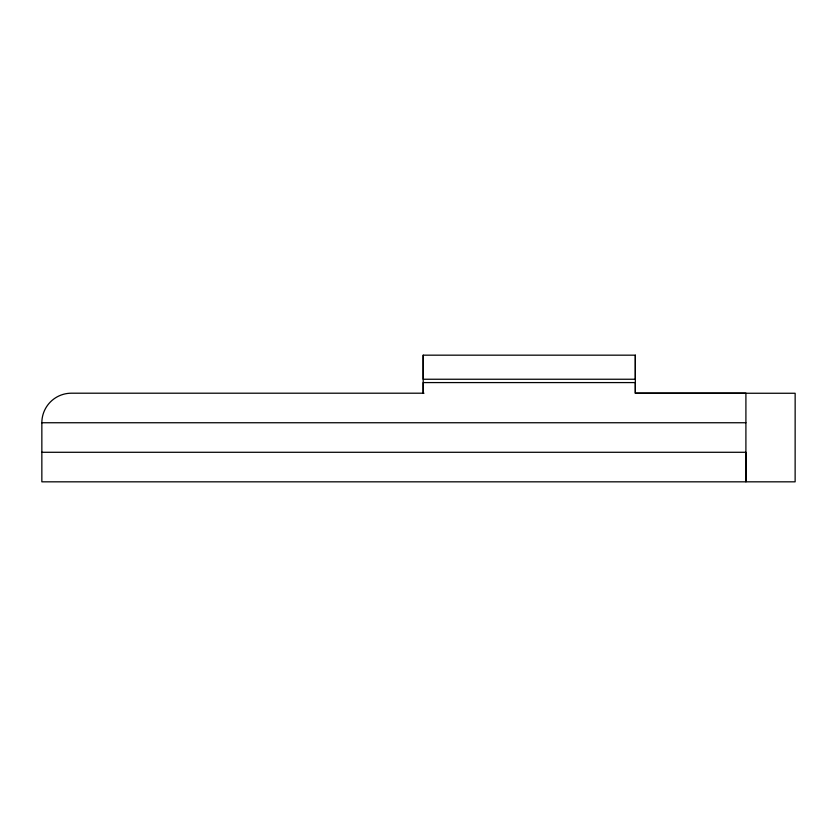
<?xml version="1.0" encoding="UTF-8"?>
<svg xmlns="http://www.w3.org/2000/svg" width="837" height="837" viewBox="0 0 837 837"><rect width="100%" height="100%" fill="white"/><g stroke="black" fill="none" stroke-linecap="round" stroke-linejoin="round"><path stroke-width="1.26" d="M423.198 355.17L423.198 379.245L635.335 379.245L635.335 355.17L423.198 355.17L423.198 393.202L423.198 382.582L635.335 382.582L635.335 393.202L745.913 393.16L745.903 481.83L745.903 452.283L41.85 452.283M635.335 393.202L635.335 355.17M423.982 393.202L71.386 393.202A29.536 29.536 0 0 0 41.85 422.748L41.85 481.83L795.129 481.83L795.15 393.264L635.492 393.223M41.85 422.748L745.903 422.748"/></g></svg>
